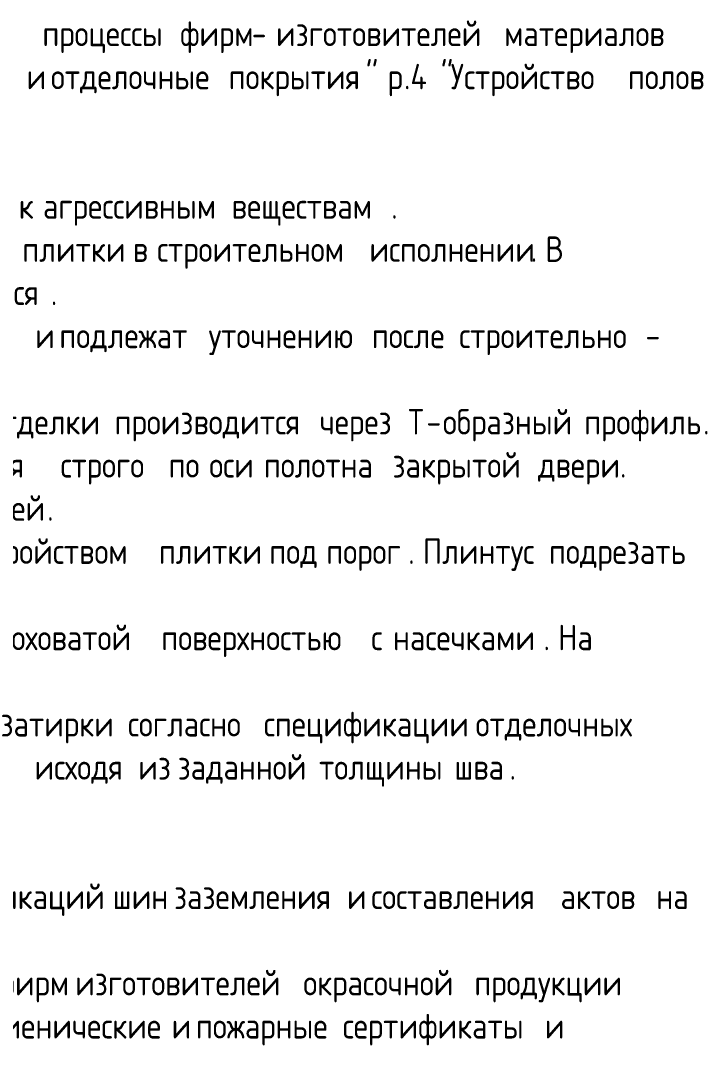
# Model space of a CAD drawing. Header units: millimetres. Extents: x 97 to 215964, y -4577 to 60645.
# Drawn here: x 11389 to 18130, y 877 to 10933 of the extents above; entities that cross this region are included whole.
import ezdxf

# ---------------------------------------------------------------- set-up
doc = ezdxf.new("R2010")
doc.units = ezdxf.units.MM
doc.layers.add('G-____-____-TEXT', color=231, linetype='Continuous', lineweight=9)
doc.styles.add('GOST Common', font='GOST_Common.ttf', dxfattribs={"width": 0.9, "height": 250})

msp = doc.modelspace()

# ---------------------------------------------------------------- texts
at = {"layer": 'G-____-____-TEXT', "color": 7, "char_height": 250, "attachment_point": 1, "style": 'GOST Common'}
for s, insert, width in [('\\fGOST Common|b0|i0|c204|p34|;\\W.9; ', (11526.51237, 10931.290793), 93.7974375), ('\\fGOST Common|b0|i0|c204|p34|;\\W.9; ', (12877.871745, 10931.290793), 93.7974375), ('фирм', (12955.26237, 10931.290793), 851.392125), ('изготовителей', (13895.85612, 10931.290793), 2619.1130625), ('\\fGOST Common|b0|i0|c204|p34|;\\W.9; ', (16056.840495, 10931.290793), 93.7974375), ('\\fGOST Common|b0|i0|c204|p34|;\\W.9; ', (17836.82487, 10931.290793), 93.7974375), ('процессы', (11603.902995, 10931.290793), 1544.050125), ('- ', (13657.73112, 10931.290793), 288.6075), ('материалов', (16134.23112, 10931.290793), 2063.543625), ('\\fGOST Common|b0|i0|c204|p34|;\\W.9; ', (11609.85612, 10507.95746), 93.7974375), ('\\fGOST Common|b0|i0|c204|p34|;\\W.9; ', (13354.121745, 10507.95746), 93.7974375), ('" ', (14776.91862, 10507.95746), 259.74675), ('.4 "', (15151.965495, 10507.95746), 555.5694375), ('Устройство', (15610.35612, 10507.95746), 2013.0373125), ('\\fGOST Common|b0|i0|c204|p34|;\\W.9; ', (17271.277995, 10507.95746), 93.7974375), ('\\fGOST Common|b0|i0|c204|p34|;\\W.9;и', (11449.121745, 10507.95746), 194.8100625), ('отделочные', (11687.246745, 10507.95746), 2020.2525), ('покрытия', (13431.51237, 10507.95746), 1630.632375), ('\\fGOST Common|b0|i0|c204|p34|;\\W.9;р', (14991.23112, 10507.95746), 194.8100625), ('полов', (17348.66862, 10507.95746), 974.0503125), ('\\fGOST Common|b0|i0|c204|p34|;\\W.9;к', (11371.73112, 9237.95746), 194.8100625), ('\\fGOST Common|b0|i0|c204|p34|;\\W.9; ', (11532.465495, 9237.95746), 93.7974375), ('агрессивным', (11609.85612, 9237.95746), 2150.125875), ('\\fGOST Common|b0|i0|c204|p34|;\\W.9; ', (13383.88737, 9237.95746), 93.7974375), ('веществам', (13461.277995, 9237.95746), 1897.5943125), ('\\fGOST Common|b0|i0|c204|p34|;\\W.9;.', (15026.94987, 9237.95746), 79.3670625), ('\\fGOST Common|b0|i0|c204|p34|;\\W.9; ', (12413.527995, 8814.624126), 93.7974375), ('\\fGOST Common|b0|i0|c204|p34|;\\W.9; ', (12651.652995, 8814.624126), 93.7974375), ('\\fGOST Common|b0|i0|c204|p34|;\\W.9; ', (14735.246745, 8814.624126), 93.7974375), ('\\fGOST Common|b0|i0|c204|p34|;\\W.9;В', (16539.04362, 8814.624126), 223.6708125), ('\\fGOST Common|b0|i0|c204|p34|;\\W.9; ', (16723.590495, 8814.624126), 93.7974375), ('плитки', (11407.44987, 8814.624126), 1219.3666875), ('\\fGOST Common|b0|i0|c204|p34|;\\W.9;в', (12490.91862, 8814.624126), 194.8100625), ('строительном', (12729.04362, 8814.624126), 2431.5181875), ('исполнении', (14812.63737, 8814.624126), 1919.239875), ('. ', (16396.16862, 8814.624126), 173.1645), ('выполняются', (9847.73112, 8391.290793), 2229.4929375), ('\\fGOST Common|b0|i0|c204|p34|;\\W.9;.', (11687.246745, 8391.290793), 79.3670625), ('\\fGOST Common|b0|i0|c204|p34|;\\W.9; ', (11455.07487, 7967.95746), 93.7974375), ('\\fGOST Common|b0|i0|c204|p34|;\\W.9; ', (11693.19987, 7967.95746), 93.7974375), ('\\fGOST Common|b0|i0|c204|p34|;\\W.9; ', (13157.66862, 7967.95746), 93.7974375), ('\\fGOST Common|b0|i0|c204|p34|;\\W.9; ', (14759.059245, 7967.95746), 93.7974375), ('\\fGOST Common|b0|i0|c204|p34|;\\W.9; ', (15616.309245, 7967.95746), 93.7974375), ('\\fGOST Common|b0|i0|c204|p34|;\\W.9;и', (11532.465495, 7967.95746), 194.8100625), ('подлежат', (11770.590495, 7967.95746), 1681.1386875), ('уточнению', (13235.059245, 7967.95746), 1847.088), ('после', (14836.44987, 7967.95746), 945.1895625), ('строительно', (15693.69987, 7967.95746), 2215.0625625), ('- ', (17521.309245, 7967.95746), 288.6075), ('отделки', (11068.121745, 7121.290793), 1414.17675), ('\\fGOST Common|b0|i0|c204|p34|;\\W.9; ', (12234.934245, 7121.290793), 93.7974375), ('производится', (12312.32487, 7121.290793), 2344.9359375), ('\\fGOST Common|b0|i0|c204|p34|;\\W.9; ', (14247.090495, 7121.290793), 93.7974375), ('через', (14324.48112, 7121.290793), 959.6199375), ('\\fGOST Common|b0|i0|c204|p34|;\\W.9; ', (15116.246745, 7121.290793), 93.7974375), ('\\fGOST Common|b0|i0|c204|p34|;\\W.9;Т', (15193.63737, 7121.290793), 216.455625), ('образный', (15532.965495, 7121.290793), 1587.34125), ('\\fGOST Common|b0|i0|c204|p34|;\\W.9; ', (16842.652995, 7121.290793), 93.7974375), ('профиль', (16920.04362, 7121.290793), 1414.17675), ('\\fGOST Common|b0|i0|c204|p34|;\\W.9;-', (15372.23112, 7121.290793), 194.8100625), ('. ', (18086.85612, 7121.290793), 173.1645), ('\\fGOST Common|b0|i0|c204|p34|;\\W.9; ', (11705.10612, 6697.95746), 93.7974375), ('\\fGOST Common|b0|i0|c204|p34|;\\W.9; ', (12764.76237, 6697.95746), 93.7974375), ('\\fGOST Common|b0|i0|c204|p34|;\\W.9; ', (13163.621745, 6697.95746), 93.7974375), ('\\fGOST Common|b0|i0|c204|p34|;\\W.9; ', (13699.402995, 6697.95746), 93.7974375), ('\\fGOST Common|b0|i0|c204|p34|;\\W.9; ', (14961.465495, 6697.95746), 93.7974375), ('закрытой', (15038.85612, 6697.95746), 1637.8475625), ('\\fGOST Common|b0|i0|c204|p34|;\\W.9; ', (16390.215495, 6697.95746), 93.7974375), ('располагается', (9567.934245, 6697.95746), 2590.2523125), ('строго', (11782.496745, 6697.95746), 1190.5059375), ('по', (12842.152995, 6697.95746), 389.620125), ('оси', (13241.01237, 6697.95746), 555.5694375), ('полотна', (13776.79362, 6697.95746), 1435.8223125), ('двери', (16467.60612, 6697.95746), 974.0503125), ('\\fGOST Common|b0|i0|c204|p34|;\\W.9;.', (17271.277995, 6697.95746), 79.3670625), ('дверей', (10687.121745, 6274.624126), 1168.860375), ('\\fGOST Common|b0|i0|c204|p34|;\\W.9;.', (11651.527995, 6274.624126), 79.3670625), ('устройством', (10847.85612, 5851.290793), 2207.847375), ('\\fGOST Common|b0|i0|c204|p34|;\\W.9; ', (12669.51237, 5851.290793), 93.7974375), ('\\fGOST Common|b0|i0|c204|p34|;\\W.9; ', (13752.98112, 5851.290793), 93.7974375), ('\\fGOST Common|b0|i0|c204|p34|;\\W.9; ', (14312.57487, 5851.290793), 93.7974375), ('Плинтус', (15336.51237, 5851.290793), 1406.9615625), ('\\fGOST Common|b0|i0|c204|p34|;\\W.9; ', (16497.371745, 5851.290793), 93.7974375), ('\\fGOST Common|b0|i0|c204|p34|;\\W.9; ', (18068.996745, 5851.290793), 93.7974375), ('плитки', (12746.902995, 5851.290793), 1219.3666875), ('под', (13830.371745, 5851.290793), 584.4301875), ('порог', (14389.965495, 5851.290793), 974.0503125), ('подрезать', (16574.76237, 5851.290793), 1811.0120625), ('. ', (15193.63737, 5851.290793), 173.1645), ('шероховатой', (10824.04362, 5004.624126), 2265.568875), ('\\fGOST Common|b0|i0|c204|p34|;\\W.9; ', (12693.32487, 5004.624126), 93.7974375), ('поверхностью', (12770.715495, 5004.624126), 2402.6574375), ('\\fGOST Common|b0|i0|c204|p34|;\\W.9; ', (14753.10612, 5004.624126), 93.7974375), ('\\fGOST Common|b0|i0|c204|p34|;\\W.9;с', (14830.496745, 5004.624126), 165.9493125), ('\\fGOST Common|b0|i0|c204|p34|;\\W.9; ', (14967.41862, 5004.624126), 93.7974375), ('насечками', (15044.809245, 5004.624126), 1789.3665), ('На', (16664.059245, 5004.624126), 432.91125), ('\\fGOST Common|b0|i0|c204|p34|;\\W.9; ', (17021.246745, 5004.624126), 93.7974375), ('. ', (16521.184245, 5004.624126), 173.1645), ('\\fGOST Common|b0|i0|c204|p34|;\\W.9; ', (12365.902995, 4157.95746), 93.7974375), ('\\fGOST Common|b0|i0|c204|p34|;\\W.9; ', (13699.402995, 4157.95746), 93.7974375), ('спецификации', (13776.79362, 4157.95746), 2424.303), ('\\fGOST Common|b0|i0|c204|p34|;\\W.9; ', (15777.04362, 4157.95746), 93.7974375), ('\\fGOST Common|b0|i0|c204|p34|;\\W.9; ', (17521.309245, 4157.95746), 93.7974375), ('затирки', (11193.13737, 4157.95746), 1421.3919375), ('согласно', (12443.29362, 4157.95746), 1522.4045625), ('отделочных', (15854.434245, 4157.95746), 2020.2525), ('\\fGOST Common|b0|i0|c204|p34|;\\W.9; ', (11449.121745, 3734.624126), 93.7974375), ('\\fGOST Common|b0|i0|c204|p34|;\\W.9; ', (12467.10612, 3734.624126), 93.7974375), ('\\fGOST Common|b0|i0|c204|p34|;\\W.9; ', (12854.059245, 3734.624126), 93.7974375), ('заданной', (12931.44987, 3734.624126), 1587.34125), ('\\fGOST Common|b0|i0|c204|p34|;\\W.9; ', (14241.13737, 3734.624126), 93.7974375), ('\\fGOST Common|b0|i0|c204|p34|;\\W.9; ', (15568.684245, 3734.624126), 93.7974375), ('исходя', (11526.51237, 3734.624126), 1139.999625), ('из', (12544.496745, 3734.624126), 375.18975), ('толщины', (14318.527995, 3734.624126), 1515.189375), ('шва', (15646.07487, 3734.624126), 656.5820625), ('. ', (16187.809245, 3734.624126), 173.1645), ('коммуникаций', (10216.82487, 2464.624126), 2424.303), ('\\fGOST Common|b0|i0|c204|p34|;\\W.9; ', (12217.07487, 2464.624126), 93.7974375), ('\\fGOST Common|b0|i0|c204|p34|;\\W.9; ', (12818.340495, 2464.624126), 93.7974375), ('заземления', (12895.73112, 2464.624126), 1962.531), ('\\fGOST Common|b0|i0|c204|p34|;\\W.9; ', (14514.98112, 2464.624126), 93.7974375), ('\\fGOST Common|b0|i0|c204|p34|;\\W.9; ', (14753.10612, 2464.624126), 93.7974375), ('\\fGOST Common|b0|i0|c204|p34|;\\W.9; ', (16610.48112, 2464.624126), 93.7974375), ('\\fGOST Common|b0|i0|c204|p34|;\\W.9; ', (17551.07487, 2464.624126), 93.7974375), ('\\fGOST Common|b0|i0|c204|p34|;\\W.9; ', (17967.79362, 2464.624126), 93.7974375), ('шин', (12294.465495, 2464.624126), 634.9365), ('\\fGOST Common|b0|i0|c204|p34|;\\W.9;и', (14592.371745, 2464.624126), 194.8100625), ('составления', (14830.496745, 2464.624126), 2157.3410625), ('актов', (16687.871745, 2464.624126), 1046.2021875), ('на', (17628.465495, 2464.624126), 411.2656875), ('фирм', (11145.51237, 1617.95746), 851.392125), ('\\fGOST Common|b0|i0|c204|p34|;\\W.9; ', (11847.98112, 1617.95746), 93.7974375), ('изготовителей', (11925.371745, 1617.95746), 2619.1130625), ('\\fGOST Common|b0|i0|c204|p34|;\\W.9; ', (14086.35612, 1617.95746), 93.7974375), ('окрасочной', (14163.746745, 1617.95746), 1940.8854375), ('\\fGOST Common|b0|i0|c204|p34|;\\W.9; ', (15765.13737, 1617.95746), 93.7974375), ('продукции', (15842.527995, 1617.95746), 1774.936125), ('гигиенические', (10728.79362, 1194.624126), 2503.6700625), ('\\fGOST Common|b0|i0|c204|p34|;\\W.9; ', (12794.527995, 1194.624126), 93.7974375), ('\\fGOST Common|b0|i0|c204|p34|;\\W.9;и', (12871.91862, 1194.624126), 194.8100625), ('\\fGOST Common|b0|i0|c204|p34|;\\W.9; ', (13032.652995, 1194.624126), 93.7974375), ('пожарные', (13110.04362, 1194.624126), 1652.2779375), ('\\fGOST Common|b0|i0|c204|p34|;\\W.9; ', (14473.309245, 1194.624126), 93.7974375), ('сертификаты', (14550.69987, 1194.624126), 2308.86), ('\\fGOST Common|b0|i0|c204|p34|;\\W.9; ', (16455.69987, 1194.624126), 93.7974375), ('\\fGOST Common|b0|i0|c204|p34|;\\W.9;и', (16533.090495, 1194.624126), 194.8100625), ('\\fGOST Common|b0|i0|c204|p34|;\\W.9; ', (16693.82487, 1194.624126), 93.7974375)]:
    msp.add_mtext(s, dxfattribs=dict(at, insert=insert, width=width))

doc.saveas('drawing.dxf')
